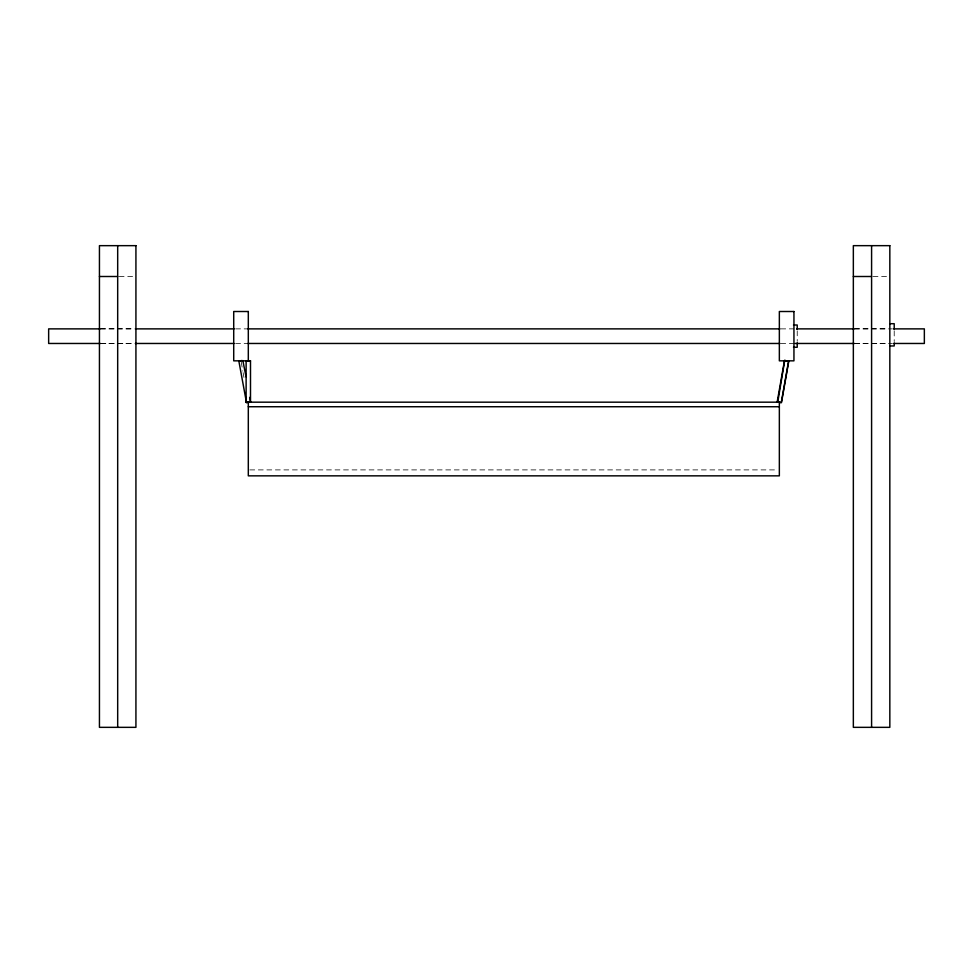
<?xml version="1.0" encoding="UTF-8"?>
<svg xmlns="http://www.w3.org/2000/svg" width="973" height="973" viewBox="0 0 973 973"><rect width="100%" height="100%" fill="white"/><g stroke="black" fill="none" stroke-linecap="round" stroke-linejoin="round"><path stroke-width="0.73" stroke-dasharray="4.87 3.65" d="M119.205 276.502L134.408 276.502M873.109 276.502L888.313 276.502M100.839 328.838L114.875 328.838M117.684 328.838L134.408 328.838M854.744 328.838L870.19 328.838M871.589 328.838L888.434 328.838M100.341 328.874L133.787 328.874M235.648 328.874L248.31 328.874M780.808 328.874L793.944 328.874M854.416 328.874L892.423 328.874M100.961 343.372L134.408 343.372M854.866 343.372L888.313 343.372M100.341 343.469L133.787 343.469M235.648 343.469L248.31 343.469M780.808 343.469L793.944 343.469M854.416 343.469L892.423 343.469M249.83 469.898L777.828 469.898M241.268 362.309L242.836 371.163M243.092 372.647L244.138 378.546M894.211 331.124L894.211 341.511M797.228 330.942L797.228 341.328"/><path stroke-width="1.46" d="M788.166 360.959L788.775 361.202L781.477 402.542L780.82 402.567L777.22 401.8L784.518 360.46M777.768 401.995L784.712 360.509L785.527 360.484M779.312 402.36L781.283 402.494L788.58 361.153L787.461 360.813M788.556 361.202L784.591 360.521M777.22 401.8L777.865 401.788M247.738 360.642L250.499 360.837L250.499 402.177L246.485 402.591L238.884 361.202L242.046 360.484M246.181 402.542L247.726 402.08M249.404 402.153L250.438 401.8L249.647 397.373M248.346 402.36L246.12 402.177L246.12 360.837L246.765 360.691M250.499 360.837L246.12 360.837M246.12 402.177L247.738 401.983M242.873 360.606L245.999 376.697M239.978 361.19L238.884 361.202M249.781 401.776L250.438 401.8M99.441 276.502L117.684 276.502M853.345 276.502L871.589 276.502M889.833 323.705L894.211 323.705L894.211 329.64M793.494 325.006L797.228 325.006L797.228 329.458M100.341 328.874L48.65 328.874L48.65 343.469L100.341 343.469M135.308 328.874L234.128 328.874M247.811 328.874L779.92 328.874M796.644 328.874L854.416 328.874M893.944 328.874L924.35 328.874L924.35 343.469L893.944 343.469M135.308 343.469L234.128 343.469M247.811 343.469L779.92 343.469M795.123 343.469L854.416 343.469M889.833 345.962L894.211 345.962L894.211 342.995M793.494 347.264L797.228 347.264L797.228 342.812M248.31 406.738L779.349 406.738M249.404 401.995L250.499 402.177M871.589 245.658L871.589 727.342M117.684 245.658L117.684 727.342M135.928 245.658L99.441 245.658L99.441 727.342L135.928 727.342L135.928 245.658M889.833 245.658L853.345 245.658L853.345 727.342L889.833 727.342L889.833 245.658M248.31 311.506L233.715 311.506L233.715 360.837L248.31 360.837L248.31 311.506M793.944 311.506L779.349 311.506L779.349 360.837L793.944 360.837L793.944 311.506M779.349 402.177L248.31 402.177L248.31 475.846L779.349 475.846L779.349 402.177"/></g></svg>
